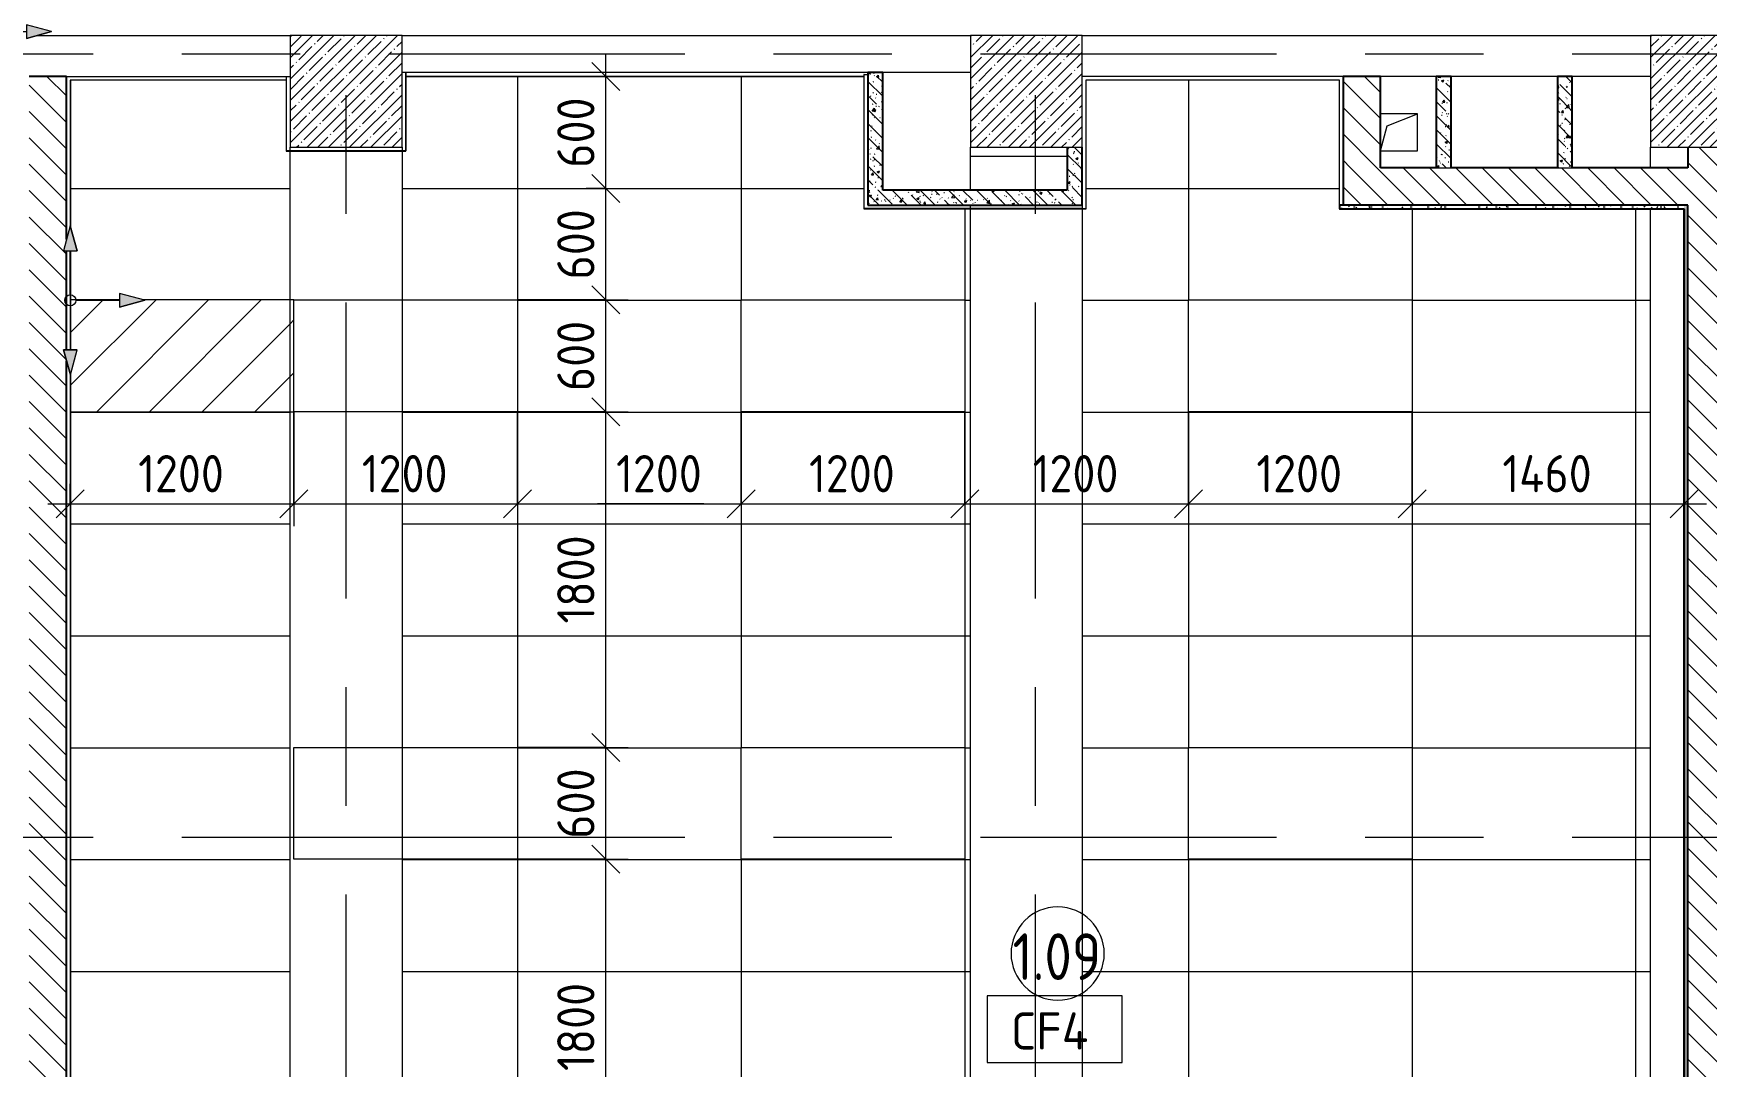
# Model space of a CAD drawing. Header units: millimetres. Extents: x -4196 to 190310, y -8553 to 29000.
# Drawn here: x 20532 to 29510, y 2370 to 7910 of the extents above; entities that cross this region are included whole.
import ezdxf

# ---------------------------------------------------------------- set-up
doc = ezdxf.new("R2010")
doc.units = ezdxf.units.MM
doc.linetypes.add('Осевая', pattern=[3175, 635, -476.25, 1587.5, -476.25])
for name, color, linetype, lineweight in [('0-1', 7, 'Continuous', 9), ('A-ANNO-DIMS', 7, 'Continuous', 9), ('A-ANNO-DIMS-100', 7, 'Continuous', 9), ('A-AREA-IDEN', 7, 'Continuous', 9), ('A-CLNG', 7, 'Continuous', 9), ('A-CLNG-IDEN', 7, 'Continuous', 9), ('A-CLNG-PATT', 7, 'Continuous', 9), ('A-DETL', 7, 'Continuous', 9), ('A-DETL-GENF', 7, 'Continuous', 9), ('A-FLOR', 7, 'Continuous', 9), ('A-WALL', 7, 'Continuous', 9), ('I-WALL', 7, 'Continuous', 9), ('S-COLS', 7, 'Continuous', 9), ('Оси-2', 7, 'Осевая', 9)]:
    doc.layers.add(name, color=color, linetype=linetype, lineweight=lineweight)
for name, color, linetype, lineweight, true_color in [('A-DETL-GENF-4', 7, 'Continuous', 9, 0x004000), ('A-WALL-2', 7, 'Continuous', 25, 0x3c3c3c), ('A-WALL-FNSH-2', 7, 'Continuous', 13, 0x3c3c3c)]:
    doc.layers.add(name, color=color, linetype=linetype, lineweight=lineweight, true_color=true_color)
doc.styles.add('GOST Common', font='GOST_Common.ttf', dxfattribs={"width": 0.9, "height": 250})
doc.styles.add('GOST Common_1', font='GOST_Common.ttf', dxfattribs={"height": 200})
doc.styles.add('ISOCPEUR_1', font='isocpeur.ttf', dxfattribs={"width": 0.9, "height": 200})
doc.dimstyles.new('ISO-2_0_0_9К_Средний_округл2', dxfattribs={"dimscale": 304.8, "dimtxt": 199.196235, "dimasz": 0.492126, "dimexe": 0.393701, "dimexo": 0, "dimgap": 0, "dimtad": 1, "dimdec": 0, "dimrnd": 10, "dimzin": 0, "dimdsep": 46, "dimtxsty": 'ISOCPEUR_1', "dimblk1": 'OBLIQUE', "dimblk2": 'OBLIQUE', "dimsah": 1, "dimcen": 0.09, "dimdle": 0.393701, "dimazin": 0, "dimtfac": 1, "dimtdec": 4, "dimtix": 1, "dimtmove": 0, "dimatfit": 3, "dimfxl": 1, "dimtvp": 1, "dimtolj": 1, "dimtzin": 0, "dimarcsym": 2})
doc.dimstyles.new('ISO-2_0_0_9К_Средний_округл2_1', dxfattribs={"dimscale": 304.8, "dimtxt": 199.196235, "dimasz": 0.492126, "dimexe": 0.393701, "dimexo": 0, "dimgap": 0, "dimtad": 1, "dimdec": 0, "dimrnd": 10, "dimzin": 0, "dimdsep": 46, "dimtxsty": 'ISOCPEUR_1', "dimblk1": 'OBLIQUE', "dimblk2": 'OBLIQUE', "dimsah": 1, "dimcen": 0.09, "dimdle": 0.393701, "dimazin": 0, "dimtfac": 1, "dimtdec": 4, "dimtix": 1, "dimtmove": 1, "dimatfit": 3, "dimfxl": 1, "dimtvp": 1, "dimtolj": 1, "dimtzin": 0, "dimarcsym": 2})
pattern_1 = [(135, (0, 0), (-70.71068, -70.71068), [])]
pattern_2 = [(135, (0, 0), (-75.43415, -75.43415), [106.68, -17.78, 3.556, -17.78]), (135, (0, 75.39), (-75.43415, -75.43415), []), (50, (0, 0), (127.5292, -11.15758), [13.335, -146.685]), (355, (0, 0), (-24.66966, 133.74), [10.668, -117.348]), (100.451, (10.63, -0.93), (102.85973, 122.5818), [11.333, -124.663]), (46.184, (0, 35.56), (189.75516, -29.4304), [20.002, -220.027]), (96.636, (15.81, 33.1), (166.1822, 173.1996), [17, -186.995]), (351.184, (0, 35.56), (166.1839, 173.1976), [16.002, -176.022]), (21, (17.78, 26.67), (106.13027, -71.58603), [13.335, -146.685]), (326, (17.78, 26.67), (43.2619, 128.93175), [10.668, -117.348]), (71.451, (26.62, 20.7), (149.392, 57.34505), [11.333, -124.663]), (37.5, (0, 0), (2.16223, 59.18836), [3.353, -112.573, 3.353, -115.773, -117.793]), (37.5, (0, 0), (2.16223, 59.18836), [-235.052, 3.353, -114.44]), (7.5, (0, 0), (46.77386, 70.12615), [3.353, -64.567, 3.353, -109.906, -44.894]), (7.5, (0, 0), (46.77386, 70.12615), [-181.178, 3.353, -41.542]), (327.5, (-39.65, 0), (94.91367, -4.01009), [3.353, -41.097, 3.353, -135.331, -184.023]), (327.5, (-39.65, 0), (94.91367, -4.01009), [-183.134, 3.353, -180.67]), (317.5, (-57.43, 0), (103.69057, 17.79882), [3.353, -54.432, 3.353, -88.748, -130.683]), (317.5, (-57.43, 0), (103.69057, 17.79882), [-149.885, 3.353, -127.33])]
pattern_3 = [(0, (0, 0), (121.92, 30.48), [10.058, -81.382, 10.058, -81.382, -487.68]), (0, (0, 0), (121.92, 30.48), [-182.88, 10.058, -172.822, 10.058, -81.382, -213.36]), (0, (0, 0), (121.92, 30.48), [-457.2, 10.058, -50.902, 10.058, -142.342]), (120, (45.72, 15.24), (-87.356454, 90.345817), [10.058, -81.382, 10.058, -81.382, -487.68]), (120, (45.72, 15.24), (-87.356454, 90.345817), [-182.88, 10.058, -172.822, 10.058, -81.382, -213.36]), (120, (45.72, 15.24), (-87.356454, 90.345817), [-457.2, 10.058, -50.902, 10.058, -142.342]), (240, (60.96, 76.2), (-34.563546, -120.825817), [10.058, -81.382, 10.058, -81.382, -487.68]), (240, (60.96, 76.2), (-34.563546, -120.825817), [-182.88, 10.058, -172.822, 10.058, -81.382, -213.36]), (240, (60.96, 76.2), (-34.563546, -120.825817), [-457.2, 10.058, -50.902, 10.058, -142.342])]
pattern_4 = [(45, (0, 0), (-141.4214, 141.4214), [])]

# ---------------------------------------------------------------- blocks, each defined once
blk = doc.blocks.new('BSC_Колонна _Прямоугольная - 600х600-23286269-План потолков с обозначением видов отделки и геометрии 1 этажа в осях 1-12')
at = {"layer": 'S-COLS'}
h = blk.add_hatch(dxfattribs=at)
h.set_pattern_fill('FP_2', color=256, style=0, pattern_type=2)
h.set_pattern_definition([(45, (-29509.74, -7600), (-57.02463, 57.02463), []), (45, (-29452.72, -7600), (-57.02463, 57.02463), [100.806, -20.161, 3.353, -16.808])])
h.paths.add_polyline_path([(-300, -300), (300, -300), (300, 300), (-300, 300), (-300, -133.9)])
for p, q in [((300, 300), (-300, 300)), ((-300, 300), (-300, -300)), ((300, -300), (300, 300)), ((-300, -300), (300, -300))]:
    blk.add_line(p, q, dxfattribs=at)
blk = doc.blocks.new('BSC_Колонна _Прямоугольная - 600х600-V5-План потолков с обозначением видов отделки и геометрии 1 этажа в осях 1-12')
at = {"layer": 'S-COLS'}
h = blk.add_hatch(dxfattribs=at)
h.set_pattern_fill('FP_10', color=256, style=0, pattern_type=2)
h.set_pattern_definition([(45, (-25860, -7600), (-57.02463, 57.02463), []), (45, (-25802.975, -7600), (-57.02463, 57.02463), [100.806, -20.161, 3.353, -16.808])])
h.paths.add_polyline_path([(195.3, -300), (300, -300), (300, 300), (-300, 300), (-300, -300)])
for p, q in [((300, 300), (-300, 300)), ((-300, 300), (-300, -300)), ((300, -300), (300, 300)), ((-300, -300), (300, -300))]:
    blk.add_line(p, q, dxfattribs=at)
blk = doc.blocks.new('BSC_Колонна _Прямоугольная - 600х600-V47-План потолков с обозначением видов отделки и геометрии 1 этажа в осях 1-12')
at = {"layer": 'S-COLS'}
h = blk.add_hatch(dxfattribs=at)
h.set_pattern_fill('FP_63', color=256, style=0, pattern_type=2)
h.set_pattern_definition([(45, (-22210, -7600), (-57.02463, 57.02463), []), (45, (-22152.975, -7600), (-57.02463, 57.02463), [100.806, -20.161, 3.353, -16.808])])
h.paths.add_polyline_path([(-300, -300), (300, -300), (300, 300), (-300, 300), (-300, -130)])
for p, q in [((300, 300), (-300, 300)), ((-300, 300), (-300, -300)), ((300, -300), (300, 300)), ((-300, -300), (300, -300))]:
    blk.add_line(p, q, dxfattribs=at)
blk = doc.blocks.new('Начало раскладки_красным - Начало раскладки_красным-26110966-План потолков с обозначением видов отделки и геометрии 1 этажа в осях 1-12')
at = {"layer": 'A-DETL-GENF'}
for points in [[(-36.2, 264.8), (36.2, 264.8), (0, 400), (-19.8, 326.1)], [(264.8, -36.2), (400, 0), (264.8, 36.2), (264.8, 2.4)], [(0, -400), (36.2, -264.8), (-36.2, -264.8), (-0.2, -399.1)]]:
    blk.add_hatch(color=256, dxfattribs=at).paths.add_polyline_path(points)
for p, q in [((0, 400), (-36.2, 264.8)), ((0, 400), (-36.2, 264.8)), ((36.2, 264.8), (0, 400)), ((0, 400), (36.2, 264.8)), ((-36.2, 264.8), (36.2, 264.8)), ((-36.2, 264.8), (36.2, 264.8)), ((0, 30), (0, 264.8)), ((30, 0), (264.8, 0)), ((400, 0), (264.8, 36.2)), ((264.8, 36.2), (264.8, -36.2)), ((400, 0), (264.8, 36.2)), ((264.8, 36.2), (264.8, -36.2)), ((400, 0), (264.8, -36.2)), ((0, -30), (0, -264.8)), ((264.8, -36.2), (400, 0)), ((36.2, -264.8), (-36.2, -264.8)), ((-36.2, -264.8), (0, -400)), ((0, -400), (-36.2, -264.8)), ((-36.2, -264.8), (36.2, -264.8)), ((0, -400), (36.2, -264.8)), ((0, -400), (36.2, -264.8))]:
    blk.add_line(p, q, dxfattribs=at)
blk.add_circle((0, 0), 30, dxfattribs=at)
blk = doc.blocks.new('Начало раскладки_красным - Начало раскладки_красным-26112293-План потолков с обозначением видов отделки и геометрии 1 этажа в осях 1-12')
at = {"layer": 'A-DETL-GENF'}
for points in [[(-36.2, 264.8), (36.2, 264.8), (0, 400), (-19.6, 327)], [(264.8, -36.2), (400, 0), (264.8, 36.2), (264.8, -29.2)]]:
    blk.add_hatch(color=256, dxfattribs=at).paths.add_polyline_path(points)
for p, q in [((0, 400), (-36.2, 264.8)), ((0, 400), (-36.2, 264.8)), ((36.2, 264.8), (0, 400)), ((0, 400), (36.2, 264.8)), ((-36.2, 264.8), (36.2, 264.8)), ((-36.2, 264.8), (36.2, 264.8)), ((0, 30), (0, 264.8)), ((30, 0), (264.8, 0)), ((400, 0), (264.8, 36.2)), ((264.8, 36.2), (264.8, -36.2)), ((400, 0), (264.8, 36.2)), ((264.8, 36.2), (264.8, -36.2)), ((400, 0), (264.8, -36.2)), ((264.8, -36.2), (400, 0))]:
    blk.add_line(p, q, dxfattribs=at)
blk.add_circle((0, 0), 30, dxfattribs=at)
blk = doc.blocks.new('Марка_Помещения - Номер-25198446-План потолков с обозначением видов отделки и геометрии 1 этажа в осях 1-12')
at = {"layer": 'A-AREA-IDEN'}
for start, end in [(360, 180), (180, 360)]:
    blk.add_arc((0, 0), 2.5, start, end, dxfattribs=at)
blk = doc.blocks.new('М_потолков - Марка_ Имя типа-25382930-План потолков с обозначением видов отделки и геометрии 1 этажа в осях 1-12')
at = {"layer": 'A-CLNG-IDEN'}
for p, q in [((3.625, 1.984375), (-3.625, 1.984375)), ((-3.625, 1.984375), (-3.625, -1.59375)), ((3.625, -1.59375), (3.625, 1.984375)), ((-3.625, -1.59375), (3.625, -1.59375))]:
    blk.add_line(p, q, dxfattribs=at)
blk = doc.blocks.new('DIMBLOCK26-План потолков с обозначением видов отделки и геометрии 1 этажа в осях 1-12')
at = {"layer": 'A-ANNO-DIMS-100', "lineweight": 20}
for p, q in [((23604.3, 3481.5), (23529.3, 3556.5)), ((23604.3, 3481.5), (23679.3, 3406.5)), ((23604.3, 1681.5), (23529.3, 1756.5)), ((23604.3, 1681.5), (23679.3, 1606.5))]:
    blk.add_line(p, q, dxfattribs=at)
at = {"layer": 'A-ANNO-DIMS-100'}
for p, q in [((23130, 3481.5), (23724.3, 3481.5)), ((23604.3, 3481.5), (23130, 3481.5)), ((23604.3, 1681.5), (23604.3, 3481.5)), ((23130, 1681.5), (23724.3, 1681.5)), ((23604.3, 1681.5), (23130, 1681.5))]:
    blk.add_line(p, q, dxfattribs=at)
at = {"layer": 'A-ANNO-DIMS-100', "color": 0, "insert": (23343, 2345.9), "char_height": 200, "width": 565.411, "attachment_point": 1, "rotation": 90, "line_spacing_factor": 1.149209, "style": 'ISOCPEUR_1'}
blk.add_mtext('1800', dxfattribs=at)
blk = doc.blocks.new('_Oblique')
at = {"color": 0, "linetype": 'ByBlock', "lineweight": -2}
blk.add_line((-0.5, -0.5), (0.5, 0.5), dxfattribs=at)
blk = doc.blocks.new('DIMBLOCK27-План потолков с обозначением видов отделки и геометрии 1 этажа в осях 1-12')
at = {"layer": 'A-ANNO-DIMS-100', "lineweight": 20}
for p, q in [((23604.3, 4081.5), (23529.3, 4156.5)), ((23604.3, 4081.5), (23679.3, 4006.5)), ((23604.3, 3481.5), (23529.3, 3556.5)), ((23604.3, 3481.5), (23679.3, 3406.5))]:
    blk.add_line(p, q, dxfattribs=at)
at = {"layer": 'A-ANNO-DIMS-100'}
for p, q in [((23130, 4081.5), (23724.3, 4081.5)), ((23604.3, 4081.5), (23130, 4081.5)), ((23604.3, 3481.5), (23604.3, 4081.5)), ((23130, 3481.5), (23724.3, 3481.5)), ((23604.3, 3481.5), (23130, 3481.5))]:
    blk.add_line(p, q, dxfattribs=at)
at = {"layer": 'A-ANNO-DIMS-100', "color": 0, "insert": (23343, 3591.9), "char_height": 200, "width": 455.087, "attachment_point": 1, "rotation": 90, "line_spacing_factor": 1.149209, "style": 'ISOCPEUR_1'}
blk.add_mtext('600', dxfattribs=at)
blk = doc.blocks.new('DIMBLOCK28-План потолков с обозначением видов отделки и геометрии 1 этажа в осях 1-12')
at = {"layer": 'A-ANNO-DIMS-100', "lineweight": 20}
for p, q in [((23604.3, 5881.5), (23529.3, 5956.5)), ((23604.3, 5881.5), (23679.3, 5806.5)), ((23604.3, 4081.5), (23529.3, 4156.5)), ((23604.3, 4081.5), (23679.3, 4006.5))]:
    blk.add_line(p, q, dxfattribs=at)
at = {"layer": 'A-ANNO-DIMS-100'}
for p, q in [((23130, 5881.5), (23724.3, 5881.5)), ((23604.3, 5881.5), (23130, 5881.5)), ((23604.3, 4081.5), (23604.3, 5881.5)), ((23130, 4081.5), (23724.3, 4081.5)), ((23604.3, 4081.5), (23130, 4081.5))]:
    blk.add_line(p, q, dxfattribs=at)
at = {"layer": 'A-ANNO-DIMS-100', "color": 0, "insert": (23343, 4745.9), "char_height": 200, "width": 565.411, "attachment_point": 1, "rotation": 90, "line_spacing_factor": 1.149209, "style": 'ISOCPEUR_1'}
blk.add_mtext('1800', dxfattribs=at)
blk = doc.blocks.new('DIMBLOCK29-План потолков с обозначением видов отделки и геометрии 1 этажа в осях 1-12')
at = {"layer": 'A-ANNO-DIMS-100', "lineweight": 20}
for p, q in [((23604.3, 6481.5), (23529.3, 6556.5)), ((23604.3, 6481.5), (23679.3, 6406.5)), ((23604.3, 5881.5), (23529.3, 5956.5)), ((23604.3, 5881.5), (23679.3, 5806.5))]:
    blk.add_line(p, q, dxfattribs=at)
at = {"layer": 'A-ANNO-DIMS-100'}
for p, q in [((23130, 6481.5), (23724.3, 6481.5)), ((23604.3, 6481.5), (23130, 6481.5)), ((23604.3, 5881.5), (23604.3, 6481.5)), ((23130, 5881.5), (23724.3, 5881.5)), ((23604.3, 5881.5), (23130, 5881.5))]:
    blk.add_line(p, q, dxfattribs=at)
at = {"layer": 'A-ANNO-DIMS-100', "color": 0, "insert": (23343, 5991.9), "char_height": 200, "width": 455.087, "attachment_point": 1, "rotation": 90, "line_spacing_factor": 1.149209, "style": 'ISOCPEUR_1'}
blk.add_mtext('600', dxfattribs=at)
blk = doc.blocks.new('DIMBLOCK30-План потолков с обозначением видов отделки и геометрии 1 этажа в осях 1-12')
at = {"layer": 'A-ANNO-DIMS-100', "lineweight": 20}
for p, q in [((23604.3, 7079), (23529.3, 7154)), ((23604.3, 7079), (23679.3, 7004)), ((23604.3, 6481.5), (23529.3, 6556.5)), ((23604.3, 6481.5), (23679.3, 6406.5))]:
    blk.add_line(p, q, dxfattribs=at)
at = {"layer": 'A-ANNO-DIMS-100'}
for p, q in [((23498.2, 7079), (23724.3, 7079)), ((23604.3, 7079), (23498.2, 7079)), ((23604.3, 6481.5), (23604.3, 7079)), ((23130, 6481.5), (23724.3, 6481.5)), ((23604.3, 6481.5), (23130, 6481.5))]:
    blk.add_line(p, q, dxfattribs=at)
at = {"layer": 'A-ANNO-DIMS-100', "color": 0, "insert": (23343, 6590.6), "char_height": 200, "width": 455.087, "attachment_point": 1, "rotation": 90, "line_spacing_factor": 1.149209, "style": 'ISOCPEUR_1'}
blk.add_mtext('600', dxfattribs=at)
blk = doc.blocks.new('DIMBLOCK31-План потолков с обозначением видов отделки и геометрии 1 этажа в осях 1-12')
at = {"layer": 'A-ANNO-DIMS-100', "lineweight": 20}
for p, q in [((23604.3, 7680), (23529.3, 7755)), ((23604.3, 7680), (23679.3, 7605)), ((23604.3, 7079), (23529.3, 7154)), ((23604.3, 7079), (23679.3, 7004))]:
    blk.add_line(p, q, dxfattribs=at)
at = {"layer": 'A-ANNO-DIMS-100'}
for p, q in [((23604.3, 7079), (23604.3, 7800)), ((23498.2, 7680), (23724.3, 7680)), ((23604.3, 7680), (23498.2, 7680)), ((23498.2, 7079), (23724.3, 7079)), ((23604.3, 7079), (23498.2, 7079))]:
    blk.add_line(p, q, dxfattribs=at)
at = {"layer": 'A-ANNO-DIMS-100', "color": 0, "insert": (23343, 7189.9), "char_height": 200, "width": 455.087, "attachment_point": 1, "rotation": 90, "line_spacing_factor": 1.149209, "style": 'ISOCPEUR_1'}
blk.add_mtext('600', dxfattribs=at)
blk = doc.blocks.new('DIMBLOCK40-План потолков с обозначением видов отделки и геометрии 1 этажа в осях 1-12')
at = {"layer": 'A-ANNO-DIMS-100'}
for p, q in [((21930, 5881.5), (21930, 5268.2)), ((21930, 5388.2), (21930, 5881.5)), ((20730, 5494.2), (20730, 5268.2)), ((20730, 5388.2), (20730, 5494.2)), ((20610, 5388.2), (21930, 5388.2))]:
    blk.add_line(p, q, dxfattribs=at)
at = {"layer": 'A-ANNO-DIMS-100', "lineweight": 20}
for p, q in [((20730, 5388.2), (20655, 5313.2)), ((20730, 5388.2), (20805, 5463.2)), ((21930, 5388.2), (21855, 5313.2)), ((21930, 5388.2), (22005, 5463.2))]:
    blk.add_line(p, q, dxfattribs=at)
at = {"layer": 'A-ANNO-DIMS-100', "color": 0, "insert": (21094.4, 5649.5), "char_height": 200, "width": 565.411, "attachment_point": 1, "line_spacing_factor": 1.149209, "style": 'ISOCPEUR_1'}
blk.add_mtext('1200', dxfattribs=at)
blk = doc.blocks.new('DIMBLOCK41-План потолков с обозначением видов отделки и геометрии 1 этажа в осях 1-12')
at = {"layer": 'A-ANNO-DIMS-100'}
for p, q in [((21930, 5881.5), (21930, 5268.2)), ((21930, 5388.2), (21930, 5881.5)), ((23130, 5881.5), (23130, 5268.2)), ((23130, 5388.2), (23130, 5881.5)), ((21930, 5388.2), (23130, 5388.2))]:
    blk.add_line(p, q, dxfattribs=at)
at = {"layer": 'A-ANNO-DIMS-100', "lineweight": 20}
for p, q in [((21930, 5388.2), (21855, 5313.2)), ((21930, 5388.2), (22005, 5463.2)), ((23130, 5388.2), (23055, 5313.2)), ((23130, 5388.2), (23205, 5463.2))]:
    blk.add_line(p, q, dxfattribs=at)
at = {"layer": 'A-ANNO-DIMS-100', "color": 0, "insert": (22294.4, 5649.5), "char_height": 200, "width": 565.411, "attachment_point": 1, "line_spacing_factor": 1.149209, "style": 'ISOCPEUR_1'}
blk.add_mtext('1200', dxfattribs=at)
blk = doc.blocks.new('DIMBLOCK42-План потолков с обозначением видов отделки и геометрии 1 этажа в осях 1-12')
at = {"layer": 'A-ANNO-DIMS-100'}
for p, q in [((23130, 5881.5), (23130, 5268.2)), ((23130, 5388.2), (23130, 5881.5)), ((24330, 5881.5), (24330, 5268.2)), ((24330, 5388.2), (24330, 5881.5)), ((23130, 5388.2), (24330, 5388.2)), ((23558.9, 5388.2), (23730, 5388.2)), ((24130.1, 5388.2), (23558.9, 5388.2))]:
    blk.add_line(p, q, dxfattribs=at)
at = {"layer": 'A-ANNO-DIMS-100', "lineweight": 20}
for p, q in [((23130, 5388.2), (23055, 5313.2)), ((23130, 5388.2), (23205, 5463.2)), ((24330, 5388.2), (24255, 5313.2)), ((24330, 5388.2), (24405, 5463.2))]:
    blk.add_line(p, q, dxfattribs=at)
at = {"layer": 'A-ANNO-DIMS-100', "color": 0, "insert": (23658.9, 5649.5), "char_height": 200, "width": 565.411, "attachment_point": 1, "line_spacing_factor": 1.149209, "style": 'ISOCPEUR_1'}
blk.add_mtext('1200', dxfattribs=at)
blk = doc.blocks.new('DIMBLOCK43-План потолков с обозначением видов отделки и геометрии 1 этажа в осях 1-12')
at = {"layer": 'A-ANNO-DIMS-100'}
for p, q in [((24330, 5881.5), (24330, 5268.2)), ((24330, 5388.2), (24330, 5881.5)), ((25530, 5881.5), (25530, 5268.2)), ((25530, 5388.2), (25530, 5881.5)), ((24330, 5388.2), (25530, 5388.2))]:
    blk.add_line(p, q, dxfattribs=at)
at = {"layer": 'A-ANNO-DIMS-100', "lineweight": 20}
for p, q in [((24330, 5388.2), (24255, 5313.2)), ((24330, 5388.2), (24405, 5463.2)), ((25530, 5388.2), (25455, 5313.2)), ((25530, 5388.2), (25605, 5463.2))]:
    blk.add_line(p, q, dxfattribs=at)
at = {"layer": 'A-ANNO-DIMS-100', "color": 0, "insert": (24694.4, 5649.5), "char_height": 200, "width": 565.411, "attachment_point": 1, "line_spacing_factor": 1.149209, "style": 'ISOCPEUR_1'}
blk.add_mtext('1200', dxfattribs=at)
blk = doc.blocks.new('DIMBLOCK44-План потолков с обозначением видов отделки и геометрии 1 этажа в осях 1-12')
at = {"layer": 'A-ANNO-DIMS-100'}
for p, q in [((25530, 5881.5), (25530, 5268.2)), ((25530, 5388.2), (25530, 5881.5)), ((26730, 5881.5), (26730, 5268.2)), ((26730, 5388.2), (26730, 5881.5)), ((25530, 5388.2), (26730, 5388.2))]:
    blk.add_line(p, q, dxfattribs=at)
at = {"layer": 'A-ANNO-DIMS-100', "lineweight": 20}
for p, q in [((25530, 5388.2), (25455, 5313.2)), ((25530, 5388.2), (25605, 5463.2)), ((26730, 5388.2), (26655, 5313.2)), ((26730, 5388.2), (26805, 5463.2))]:
    blk.add_line(p, q, dxfattribs=at)
at = {"layer": 'A-ANNO-DIMS-100', "color": 0, "insert": (25894.4, 5649.5), "char_height": 200, "width": 565.411, "attachment_point": 1, "line_spacing_factor": 1.149209, "style": 'ISOCPEUR_1'}
blk.add_mtext('1200', dxfattribs=at)
blk = doc.blocks.new('DIMBLOCK45-План потолков с обозначением видов отделки и геометрии 1 этажа в осях 1-12')
at = {"layer": 'A-ANNO-DIMS-100'}
for p, q in [((26730, 5881.5), (26730, 5268.2)), ((26730, 5388.2), (26730, 5881.5)), ((27930, 5881.5), (27930, 5268.2)), ((27930, 5388.2), (27930, 5881.5)), ((26730, 5388.2), (27930, 5388.2))]:
    blk.add_line(p, q, dxfattribs=at)
at = {"layer": 'A-ANNO-DIMS-100', "lineweight": 20}
for p, q in [((26730, 5388.2), (26655, 5313.2)), ((26730, 5388.2), (26805, 5463.2)), ((27930, 5388.2), (27855, 5313.2)), ((27930, 5388.2), (28005, 5463.2))]:
    blk.add_line(p, q, dxfattribs=at)
at = {"layer": 'A-ANNO-DIMS-100', "color": 0, "insert": (27094.4, 5649.5), "char_height": 200, "width": 565.411, "attachment_point": 1, "line_spacing_factor": 1.149209, "style": 'ISOCPEUR_1'}
blk.add_mtext('1200', dxfattribs=at)
blk = doc.blocks.new('DIMBLOCK46-План потолков с обозначением видов отделки и геометрии 1 этажа в осях 1-12')
at = {"layer": 'A-ANNO-DIMS-100'}
for p, q in [((27930, 5881.5), (27930, 5268.2)), ((27930, 5388.2), (27930, 5881.5)), ((29389.7, 5494.2), (29389.7, 5268.2)), ((29389.7, 5388.2), (29389.7, 5494.2)), ((27930, 5388.2), (29509.7, 5388.2))]:
    blk.add_line(p, q, dxfattribs=at)
at = {"layer": 'A-ANNO-DIMS-100', "lineweight": 20}
for p, q in [((27930, 5388.2), (27855, 5313.2)), ((27930, 5388.2), (28005, 5463.2)), ((29389.7, 5388.2), (29314.7, 5313.2)), ((29389.7, 5388.2), (29464.7, 5463.2))]:
    blk.add_line(p, q, dxfattribs=at)
at = {"layer": 'A-ANNO-DIMS-100', "color": 0, "insert": (28414.7, 5649.5), "char_height": 200, "width": 588.395, "attachment_point": 1, "line_spacing_factor": 1.149209, "style": 'ISOCPEUR_1'}
blk.add_mtext('1460', dxfattribs=at)

msp = doc.modelspace()

# ---------------------------------------------------------------- hatches: boundary and pattern name
at = {"layer": 'A-CLNG-PATT'}
h = msp.add_hatch(dxfattribs=at)
h.set_pattern_fill('FP_84', color=256, style=0, pattern_type=2)
h.set_pattern_definition([(180, (21931, 1679), (7e-14, -600), []), (270, (21931, 1679), (1200, 7e-14), [])])
h.paths.add_polyline_path([(29188.7, 521), (29209.7, 521), (29209.7, 6970), (27540, 6970), (27540, 7660), (26180, 7660), (26180, 6970), (26160, 6970), (26160, 521), (28707.9, 521)])
h.paths.add_polyline_path([(22656, 521), (25560, 521), (25560, 6970), (24990, 6971), (24990, 7680), (22530, 7680), (22530, 7280), (22510, 7280), (22510, 6481.5), (23130, 6481.5), (23130, 5881.5), (22510, 5881.5), (22510, 4081.5), (23130, 4081.5), (23130, 3481.5), (22510, 3481.5), (22510, 1681.5), (23130, 1681.5), (23130, 1081.5), (22510, 1081.5), (22510, 521)])
h.paths.add_polyline_path([(21910, 521), (21910, 5881.5), (20730, 5881.5), (20731, 521), (21889, 521)])
h.paths.add_polyline_path([(26730, 1081.5), (26730, 1681.5), (27930, 1681.5), (27930, 1081.5), (27381.6, 1081.5)])
h.paths.add_polyline_path([(25530, 1081.5), (24330, 1081.5), (24330, 1681.5), (25530, 1681.5), (25530, 1334.4)])
h.paths.add_polyline_path([(27930, 3481.5), (26730, 3481.5), (26730, 4081.5), (27930, 4081.5), (27930, 3689.7)])
h.paths.add_polyline_path([(24729.1, 3481.5), (24330, 3481.5), (24330, 4081.5), (25530, 4081.5), (25530, 3481.5)])
h.paths.add_polyline_path([(27759.7, 5881.5), (26730, 5881.5), (26730, 6481.5), (27930, 6481.5), (27930, 5881.5)])
h.paths.add_polyline_path([(24729.1, 5881.5), (24330, 5881.5), (24330, 6481.5), (25530, 6481.5), (25530, 5881.5), (24990, 5881.5)])
h.paths.add_polyline_path([(20730, 6214.3), (20730, 6214.3), (20730, 6481.5), (20994.8, 6481.5), (20994.7, 6515.4), (21125.2, 6481.5), (21910, 6481.5), (21910, 7280), (21890, 7280), (21890, 7660), (20730, 7660), (20730, 6878.1), (20766.1, 6743.8), (20730, 6743.8), (20730, 6214.3)])
at = {"layer": 'A-DETL-GENF-4'}
h = msp.add_hatch(dxfattribs=at)
h.set_pattern_fill('FP_95', color=256, style=0, pattern_type=2)
h.set_pattern_definition(pattern_4)
h.paths.add_polyline_path([(20750.2, 5881.5), (21910, 5881.5), (21910, 6481.5), (21125.6, 6480.4), (21130, 6479.3), (20994.8, 6442.9), (20994.7, 6481.5), (20730, 6481.5), (20730, 6214.3), (20766.4, 6214.3), (20730, 6079), (20730, 5881.5)])
h = msp.add_hatch(dxfattribs=at)
h.set_pattern_fill('FP_95', color=256, style=0, pattern_type=2)
h.set_pattern_definition(pattern_4)
h.paths.add_polyline_path([(21930, 5881.5), (21930, 6481.5), (21910, 6481.5), (21910, 5881.5)])
at = {"layer": 'I-WALL'}
h = msp.add_hatch(dxfattribs=at)
h.set_pattern_fill('FP_19', color=256, style=0, pattern_type=2)
h.set_pattern_definition(pattern_1)
h.paths.add_polyline_path([(20710, 100), (20710, 6154.4), (20693.9, 6214.2), (20710, 6214.3), (20710, 6743.8), (20693.6, 6743.8), (20710, 6805.1), (20709.6, 7680), (20510, 7680), (20510, 100)])
h = msp.add_hatch(dxfattribs=at)
h.set_pattern_fill('FP_39', color=256, style=0, pattern_type=2)
h.set_pattern_definition(pattern_2)
h.paths.add_polyline_path([(25010, 7070), (25090, 7070), (25090, 7700), (25010, 7700), (25010, 7252.5)])
h = msp.add_hatch(dxfattribs=at)
h.set_pattern_fill('FP_19', color=256, style=0, pattern_type=2)
h.set_pattern_definition(pattern_1)
h.paths.add_polyline_path([(27759.7, 7190), (27760, 7190), (27759.7, 7680), (27560, 7680), (27560, 7190), (27661.6, 7190)])
h = msp.add_hatch(dxfattribs=at)
h.set_pattern_fill('FP_39', color=256, style=0, pattern_type=2)
h.set_pattern_definition(pattern_2)
h.paths.add_polyline_path([(28140, 7190), (28140, 7680), (28060, 7680), (28060, 7190)])
h = msp.add_hatch(dxfattribs=at)
h.set_pattern_fill('FP_39', color=256, style=0, pattern_type=2)
h.set_pattern_definition(pattern_2)
h.paths.add_polyline_path([(28790, 7190), (28790, 7680), (28710, 7680), (28710, 7190)])
h = msp.add_hatch(dxfattribs=at)
h.set_pattern_fill('FP_39', color=256, style=0, pattern_type=2)
h.set_pattern_definition(pattern_2)
h.paths.add_polyline_path([(26136.7, 6990), (26160, 6990), (26160, 7300), (26080, 7300), (26080, 6990)])
h = msp.add_hatch(dxfattribs=at)
h.set_pattern_fill('FP_19', color=256, style=0, pattern_type=2)
h.set_pattern_definition(pattern_1)
h.paths.add_polyline_path([(29409.7, 500), (29609.7, 500), (29609.7, 6150.6), (29592.7, 6214.2), (29609.7, 6214.3), (29609.7, 6743.8), (29592.4, 6743.8), (29609.7, 6808.8), (29609.7, 7300), (29409.7, 7300), (29409.7, 505.1)])
h = msp.add_hatch(dxfattribs=at)
h.set_pattern_fill('FP_19', color=256, style=0, pattern_type=2)
h.set_pattern_definition(pattern_1)
h.paths.add_polyline_path([(29371.1, 6990), (29409.7, 6990), (29409.7, 7190), (27560, 7190), (27560, 6990), (29237.1, 6990)])
h = msp.add_hatch(dxfattribs=at)
h.set_pattern_fill('FP_39', color=256, style=0, pattern_type=2)
h.set_pattern_definition(pattern_2)
h.paths.add_polyline_path([(26080, 6990), (26080, 7070), (25010, 7070), (25010, 6990), (26055.3, 6990)])
h = msp.add_hatch(dxfattribs=at)
h.set_pattern_fill('FP_80', color=256, style=0, pattern_type=2)
h.set_pattern_definition(pattern_3)
h.paths.add_polyline_path([(27959.7, 6970), (29389.7, 6970), (29389.7, 6990), (27540, 6990), (27540, 6970), (27930, 6970)])
h = msp.add_hatch(dxfattribs=at)
h.set_pattern_fill('FP_80', color=256, style=0, pattern_type=2)
h.set_pattern_definition(pattern_3)
h.paths.add_polyline_path([(29409.7, 520), (29409.7, 6990), (29389.7, 6990), (29389.7, 520), (29394.5, 520)])

# ---------------------------------------------------------------- linework, layer by layer
at = {"layer": '0-1'}
for p, q in [((27796, 7415.2), (27959.7, 7480)), ((27760, 7281), (27796, 7415.2))]:
    msp.add_line(p, q, dxfattribs=at)
at = {"layer": 'A-CLNG'}
for p, q in [((24990, 7680), (22530, 7680)), ((21930, 5881.5), (21930, 6481.5)), ((21930, 6481.5), (23130, 6481.5)), ((23130, 6481.5), (23130, 5881.5)), ((24330, 5881.5), (24330, 6481.5)), ((24330, 6481.5), (25530, 6481.5)), ((25530, 6481.5), (25530, 5881.5)), ((26730, 5881.5), (26730, 6481.5)), ((26730, 6481.5), (27930, 6481.5)), ((27930, 6481.5), (27930, 5881.5)), ((23130, 5881.5), (21930, 5881.5)), ((25530, 5881.5), (24330, 5881.5)), ((27930, 5881.5), (26730, 5881.5)), ((21930, 3481.5), (21930, 4081.5)), ((21930, 4081.5), (23130, 4081.5)), ((23130, 4081.5), (23130, 3481.5)), ((24330, 3481.5), (24330, 4081.5)), ((24330, 4081.5), (25530, 4081.5)), ((25530, 4081.5), (25530, 3481.5)), ((26730, 3481.5), (26730, 4081.5)), ((26730, 4081.5), (27930, 4081.5)), ((27930, 4081.5), (27930, 3481.5)), ((23130, 3481.5), (21930, 3481.5)), ((25530, 3481.5), (24330, 3481.5)), ((27930, 3481.5), (26730, 3481.5))]:
    msp.add_line(p, q, dxfattribs=at)
at = {"layer": 'A-DETL'}
for p, q in [((20994.8, 6481.5), (20730, 6481.5)), ((20730, 6481.5), (20730, 6214.3)), ((21930, 6481.5), (21121.5, 6481.5)), ((21930, 5881.5), (21930, 6481.5)), ((20730, 6079.9), (20730, 5881.5)), ((20730, 5881.5), (21930, 5881.5))]:
    msp.add_line(p, q, dxfattribs=at)
at = {"layer": 'A-FLOR'}
for p, q in [((27959.7, 7480), (27760, 7480)), ((27959.7, 7280), (27959.7, 7480)), ((21910, 500), (21910, 7300)), ((21910, 7300), (22510, 7300)), ((22510, 7300), (22510, 520)), ((25560, 7070), (25560, 7300)), ((27760, 7280), (27959.7, 7280)), ((29209.7, 7190), (29209.7, 7300)), ((29209.7, 7300), (29409.7, 7300)), ((29210, 7190), (29210, 7300)), ((25560, 7070), (25560, 7252.5)), ((25560, 7252.5), (26080, 7252.5)), ((25560, 500), (25560, 6990)), ((26160, 6990), (26160, 520)), ((29209.7, 520), (29209.7, 6970)), ((21930, 3600), (22510, 3600))]:
    msp.add_line(p, q, dxfattribs=at)
at = {"layer": 'A-WALL'}
for p, q in [((28060, 7190), (28140, 7190)), ((28710, 7190), (28790, 7190))]:
    msp.add_line(p, q, dxfattribs=at)
at = {"layer": 'A-WALL-2'}
for p, q in [((20710, 7680), (20510, 7680)), ((20710, 6805.1), (20710, 7680)), ((25090, 7700), (25010, 7700)), ((25010, 7700), (25010, 6990)), ((25090, 7070), (25090, 7700)), ((27760, 7680), (27560, 7680)), ((27560, 7680), (27560, 6990)), ((27760, 7190), (27760, 7680)), ((28140, 7680), (28060, 7680)), ((28060, 7680), (28060, 7190)), ((28140, 7190), (28140, 7680)), ((28790, 7680), (28710, 7680)), ((28710, 7680), (28710, 7190)), ((28790, 7190), (28790, 7680)), ((26080, 7300), (26080, 7070)), ((26160, 6990), (26160, 7300)), ((29409.7, 7300), (29409.7, 7190)), ((28060, 7190), (27760, 7190)), ((28710, 7190), (28140, 7190)), ((29409.7, 7190), (28790, 7190)), ((26080, 7070), (25090, 7070)), ((25010, 6990), (26160, 6990)), ((29409.7, 6990), (27540, 6990)), ((27540, 6990), (27540, 6970)), ((27540, 6970), (29389.7, 6970)), ((29389.7, 6970), (29389.7, 520)), ((29409.7, 500), (29409.7, 6990)), ((20710, 6214.2), (20710, 6743.8)), ((20710, 100), (20710, 6154.4))]:
    msp.add_line(p, q, dxfattribs=at)
at = {"layer": 'A-WALL-FNSH-2'}
for p, q in [((21890, 7660), (21889, 7660)), ((21889, 7660), (21889, 7279)), ((21890, 7280), (21890, 7660)), ((22530, 7700), (22530, 7280)), ((22531, 7700), (22530, 7700)), ((22531, 7279), (22531, 7700)), ((24990, 7690), (24989, 7690)), ((24989, 7690), (24989, 6970)), ((24990, 6970), (24990, 7690)), ((26180, 7659), (26180, 6969)), ((26181, 7659), (26180, 7659)), ((26181, 6969), (26181, 7659)), ((27539, 7659), (27539, 6969)), ((27540, 7659), (27539, 7659)), ((27540, 6969), (27540, 7659)), ((21889, 7279), (22531, 7279)), ((22530, 7280), (21890, 7280)), ((24989, 6970), (24990, 6970)), ((26180, 6969), (26181, 6969)), ((27539, 6969), (27540, 6969))]:
    msp.add_line(p, q, dxfattribs=at)
at = {"layer": 'I-WALL'}
for p, q in [((20554.7, 7900), (21910, 7900)), ((22510, 7900), (25560, 7900)), ((26160, 7900), (29209.7, 7900)), ((20710, 7680), (21910, 7680)), ((20730, 7660), (20730, 6878.1)), ((21889, 7660), (20730, 7660)), ((21889, 7659), (20731, 7659)), ((20731, 7659), (20731, 6874.4)), ((21890, 7660), (21890, 7680)), ((25010, 7700), (22510, 7700)), ((24989, 7679), (22531, 7679)), ((24990, 7690), (25010, 7690)), ((25560, 7700), (25090, 7700)), ((27560, 7680), (26160, 7680)), ((27540, 7660), (26180, 7660)), ((26180, 7660), (26180, 7659)), ((27539, 7659), (26181, 7659)), ((27540, 7659), (27540, 7660)), ((28060, 7680), (27760, 7680)), ((28710, 7680), (28140, 7680)), ((29209.7, 7680), (28790, 7680)), ((24989, 6970), (24989, 6969)), ((26180, 6969), (24989, 6969)), ((26160, 6971), (24990, 6971)), ((24990, 6970), (26180, 6970)), ((26160, 6971), (26180, 6971)), ((29388.7, 6969), (27540, 6969)), ((29388.7, 520), (29388.7, 6969)), ((20730, 6743.8), (20730, 6214.3)), ((20731, 6743.8), (20731, 6214.3)), ((20730, 6079.9), (20730, 140)), ((20731, 6081.9), (20731, 521))]:
    msp.add_line(p, q, dxfattribs=at)
at = {"layer": 'Оси-2'}
for p, q in [((22210, 593.7), (22210, 24898.1)), ((25910, 593.7), (25910, 24898.1)), ((-896.3, 7800), (35990, 7800)), ((-896.3, 3600), (35990, 3600))]:
    msp.add_line(p, q, dxfattribs=at)

# ---------------------------------------------------------------- block references
at = {"layer": 'A-AREA-IDEN', "xscale": 99.99999999999993, "yscale": 99.99999999999993, "zscale": 99.99999999999993}
msp.add_blockref('Марка_Помещения - Номер-25198446-План потолков с обозначением видов отделки и геометрии 1 этажа в осях 1-12', (26028.4, 2975.9), dxfattribs=at)
at = {"layer": 'A-CLNG-IDEN', "xscale": 99.99999999999993, "yscale": 99.99999999999993, "zscale": 99.99999999999993}
msp.add_blockref('М_потолков - Марка_ Имя типа-25382930-План потолков с обозначением видов отделки и геометрии 1 этажа в осях 1-12', (26012.2, 2551.3), dxfattribs=at)
at = {"layer": 'A-DETL-GENF', "rotation": 0.03359668727813597}
for name, p in [('Начало раскладки_красным - Начало раскладки_красным-26112293-План потолков с обозначением видов отделки и геометрии 1 этажа в осях 1-12', (20230, 7920)), ('Начало раскладки_красным - Начало раскладки_красным-26110966-План потолков с обозначением видов отделки и геометрии 1 этажа в осях 1-12', (20730, 6479))]:
    msp.add_blockref(name, p, dxfattribs=at)
at = {"layer": 'S-COLS'}
for name, p in [('BSC_Колонна _Прямоугольная - 600х600-V47-План потолков с обозначением видов отделки и геометрии 1 этажа в осях 1-12', (22210, 7600)), ('BSC_Колонна _Прямоугольная - 600х600-V5-План потолков с обозначением видов отделки и геометрии 1 этажа в осях 1-12', (25860, 7600)), ('BSC_Колонна _Прямоугольная - 600х600-23286269-План потолков с обозначением видов отделки и геометрии 1 этажа в осях 1-12', (29509.7, 7600))]:
    msp.add_blockref(name, p, dxfattribs=at)

# ---------------------------------------------------------------- texts
at = {"layer": 'A-AREA-IDEN', "insert": (25786.5, 3084.4), "char_height": 250, "width": 606.076, "attachment_point": 1, "style": 'GOST Common'}
msp.add_mtext('1.09', dxfattribs=at)
at = {"layer": 'A-CLNG-IDEN', "insert": (25776.4, 2661), "char_height": 200, "width": 553.164, "attachment_point": 1, "style": 'GOST Common_1'}
msp.add_mtext('CF4', dxfattribs=at)

# ---------------------------------------------------------------- dimensions: what is measured, and where the dimension line sits
at = {"layer": 'A-ANNO-DIMS'}
for base, p1, p2, override, picture, middle in [((23604.3, 7680), (23498.2, 7079), (23498.2, 7680), {"dimpost": '<>', "dimfxl": 601}, 'DIMBLOCK31-План потолков с обозначением видов отделки и геометрии 1 этажа в осях 1-12', (23504.3, 7379.5)), ((23604.2603, 7079), (23130.0043, 6481.5338), (23498.1943, 7079), {"dimpost": '<>', "dimfxl": 701.804657}, 'DIMBLOCK30-План потолков с обозначением видов отделки и геометрии 1 этажа в осях 1-12', (23504.2603, 6780.2669)), ((23604.3, 6481.5), (23130, 5881.5), (23130, 6481.5), {"dimpost": '<>', "dimfxl": 600}, 'DIMBLOCK29-План потолков с обозначением видов отделки и геометрии 1 этажа в осях 1-12', (23504.3, 6181.5)), ((23604.3, 5881.5), (23130, 4081.5), (23130, 5881.5), {"dimpost": '<>', "dimfxl": 1800}, 'DIMBLOCK28-План потолков с обозначением видов отделки и геометрии 1 этажа в осях 1-12', (23504.3, 4981.5)), ((23604.3, 4081.5), (23130, 3481.5), (23130, 4081.5), {"dimpost": '<>', "dimfxl": 600}, 'DIMBLOCK27-План потолков с обозначением видов отделки и геометрии 1 этажа в осях 1-12', (23504.3, 3781.5)), ((23604.3, 3481.5), (23130, 1681.5), (23130, 3481.5), {"dimpost": '<>', "dimfxl": 1800}, 'DIMBLOCK26-План потолков с обозначением видов отделки и геометрии 1 этажа в осях 1-12', (23504.3, 2581.5))]:
    dim = msp.add_linear_dim(base=base, p1=p1, p2=p2, angle=90, dimstyle='ISO-2_0_0_9К_Средний_округл2', override=override, dxfattribs=at)
    dim.commit()
    dim.dimension.update_dxf_attribs({"geometry": picture, "text_midpoint": middle})
for base, p1, p2, override, picture, middle in [((21930, 5388.2), (20730, 5494.2), (21930, 5881.5), {"dimpost": '<>', "dimfxl": 1260.953232}, 'DIMBLOCK40-План потолков с обозначением видов отделки и геометрии 1 этажа в осях 1-12', (21330, 5488.2)), ((23130, 5388.2), (21930, 5881.5), (23130, 5881.5), {"dimpost": '<>', "dimfxl": 1200}, 'DIMBLOCK41-План потолков с обозначением видов отделки и геометрии 1 этажа в осях 1-12', (22530, 5488.2)), ((25530, 5388.2), (24330, 5881.5), (25530, 5881.5), {"dimpost": '<>', "dimfxl": 1200}, 'DIMBLOCK43-План потолков с обозначением видов отделки и геометрии 1 этажа в осях 1-12', (24930, 5488.2)), ((26730, 5388.2), (25530, 5881.5), (26730, 5881.5), {"dimpost": '<>', "dimfxl": 1200}, 'DIMBLOCK44-План потолков с обозначением видов отделки и геометрии 1 этажа в осях 1-12', (26130, 5488.2)), ((27930, 5388.2), (26730, 5881.5), (27930, 5881.5), {"dimpost": '<>', "dimfxl": 1200}, 'DIMBLOCK45-План потолков с обозначением видов отделки и геометрии 1 этажа в осях 1-12', (27330, 5488.2)), ((29389.7, 5388.2), (27930, 5881.5), (29389.7, 5494.2), {"dimpost": '<>', "dimfxl": 1510.242123}, 'DIMBLOCK46-План потолков с обозначением видов отделки и геометрии 1 этажа в осях 1-12', (28659.9, 5488.2))]:
    dim = msp.add_linear_dim(base=base, p1=p1, p2=p2, dimstyle='ISO-2_0_0_9К_Средний_округл2', override=override, dxfattribs=at)
    dim.commit()
    dim.dimension.update_dxf_attribs({"geometry": picture, "text_midpoint": middle})
dim = msp.add_linear_dim(base=(24330, 5388.2), p1=(23130, 5881.5), p2=(24330, 5881.5), dimstyle='ISO-2_0_0_9К_Средний_округл2_1', override={"dimpost": '<>', "dimfxl": 1200}, dxfattribs=at)
dim.commit()
dim.dimension.update_dxf_attribs({"geometry": 'DIMBLOCK42-План потолков с обозначением видов отделки и геометрии 1 этажа в осях 1-12', "text_midpoint": (23941.6, 5516.1), "dimtype": 160})

doc.saveas('drawing.dxf')
